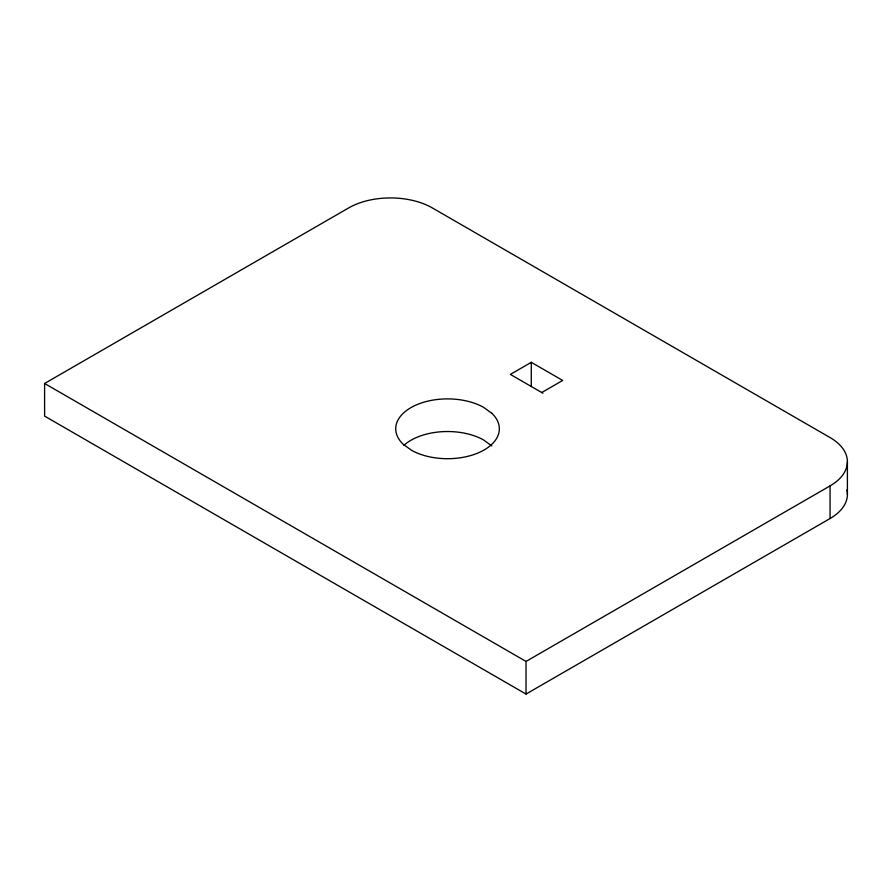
<?xml version="1.0" encoding="UTF-8"?>
<svg xmlns="http://www.w3.org/2000/svg" width="892" height="892" viewBox="0 0 892 892"><rect width="100%" height="100%" fill="white"/><g stroke="black" fill="none" stroke-linecap="round" stroke-linejoin="round"><path stroke-width="1.34" d="M44.6 383.482L348.627 207.947A59.206 34.186 0 0 1 432.364 207.947L830.062 437.559A59.206 34.186 0 0 1 830.062 485.895L830.062 518.531L526.024 694.065L44.6 416.107L44.6 383.482L526.024 661.429L830.062 485.895M541.756 392.525L562.685 380.438L531.286 362.319L510.358 374.406L542.916 393.205M491.86 445.955L483.408 439.856A51.803 29.904 0 0 0 403.875 445.331M847.4 461.733L847.4 494.358M531.286 362.319L531.286 386.481M526.024 661.429L526.024 694.065M846.898 489.898A59.206 34.186 0 0 1 830.062 518.531M491.86 413.319L483.408 407.22A51.803 29.904 0 0 0 415.17 405.447A51.803 29.904 0 0 0 403.206 444.283L411.658 450.371A51.803 29.904 0 0 0 479.896 452.155A51.803 29.904 0 0 0 491.86 413.319"/></g></svg>
